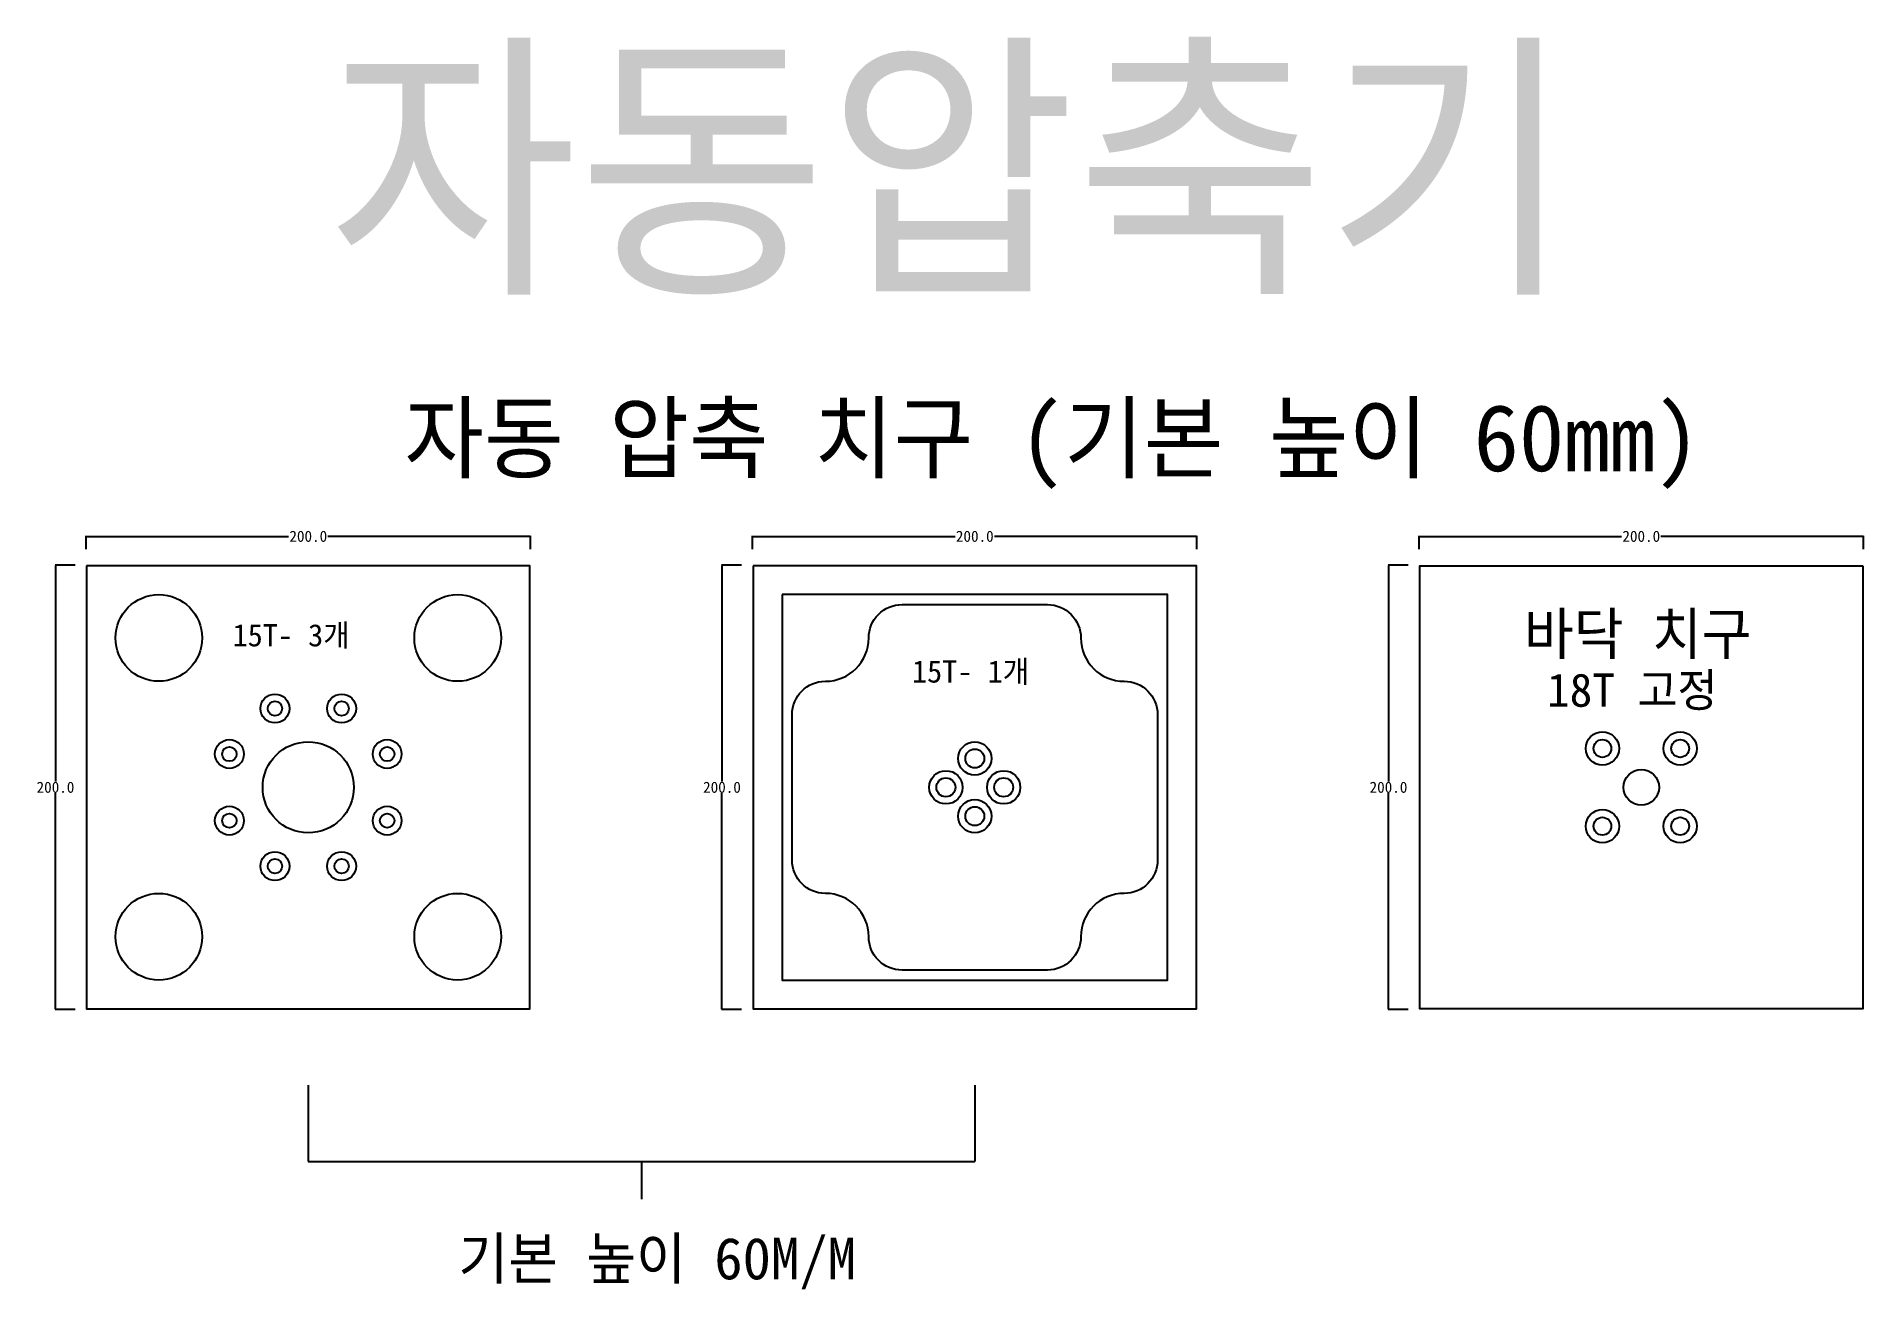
# Model space of a CAD drawing. Header units: millimetres. Extents: x 548 to 1371, y 283 to 847.
import ezdxf

# ---------------------------------------------------------------- set-up
doc = ezdxf.new("R2010")
doc.units = ezdxf.units.MM
for name, color, linetype in [('TEXT', 7, 'Continuous'), ('볼트 구멍', 7, 'Continuous'), ('치구', 7, 'Continuous'), ('치수', 7, 'Continuous')]:
    doc.layers.add(name, color=color, linetype=linetype)
doc.dimstyles.get("Standard").update_dxf_attribs({"dimtxt": 7, "dimasz": 0.18, "dimexe": 0.18, "dimexo": 0.0625, "dimgap": 0.09, "dimtad": 0, "dimtih": 1, "dimtoh": 1, "dimdec": 1, "dimzin": 0, "dimdsep": 46, "dimtxsty": 'Standard', "dimcen": 0.09, "dimadec": 0, "dimazin": 0, "dimtfac": 1, "dimtdec": 1, "dimtofl": 0, "dimtmove": 0, "dimatfit": 3, "dimfxl": 0, "dimtolj": 1, "dimtzin": 0, "dimarcsym": 0})

# ---------------------------------------------------------------- blocks, each defined once
blk = doc.blocks.new('*D8')
at = {"layer": 'Defpoints', "color": 0}
for p in [(1070.77, 622.02), (870.77, 616.13), (1070.77, 616.13)]:
    blk.add_point(p, dxfattribs=at)
at = {"layer": '치수', "color": 0, "lineweight": -2}
for p, q in [((870.77, 616.2), (870.77, 622.2)), ((870.95, 622.02), (961.93, 622.02)), ((1070.59, 622.02), (979.61, 622.02)), ((1070.77, 616.2), (1070.77, 622.2))]:
    blk.add_line(p, q, dxfattribs=at)
at = {"layer": '치수', "color": 0}
for points in [[(870.95, 622.05), (870.95, 621.99), (870.77, 622.02)], [(1070.59, 622.05), (1070.59, 621.99), (1070.77, 622.02)]]:
    blk.add_solid(points, dxfattribs=at)
at = {"layer": '치수', "color": 0, "insert": (970.77, 622.02), "char_height": 5, "attachment_point": 5}
blk.add_mtext('\\A1;200.0', dxfattribs=at)
blk = doc.blocks.new('*D9')
at = {"layer": 'Defpoints', "color": 0}
for p in [(865.88, 609.03), (856.98, 409.03), (865.88, 409.03)]:
    blk.add_point(p, dxfattribs=at)
at = {"layer": '치수', "color": 0, "lineweight": -2}
for p, q in [((865.82, 609.03), (856.8, 609.03)), ((856.98, 608.85), (856.98, 511.62)), ((856.98, 409.21), (856.98, 506.44)), ((865.82, 409.03), (856.8, 409.03))]:
    blk.add_line(p, q, dxfattribs=at)
at = {"layer": '치수', "color": 0}
for points in [[(856.95, 608.85), (857.01, 608.85), (856.98, 609.03)], [(856.95, 409.21), (857.01, 409.21), (856.98, 409.03)]]:
    blk.add_solid(points, dxfattribs=at)
at = {"layer": '치수', "color": 0, "insert": (856.98, 509.03), "char_height": 5, "attachment_point": 5}
blk.add_mtext('\\A1;200.0', dxfattribs=at)
blk = doc.blocks.new('*D10')
at = {"layer": 'Defpoints', "color": 0}
for p in [(565.88, 609.03), (556.98, 409.03), (565.88, 409.03)]:
    blk.add_point(p, dxfattribs=at)
at = {"layer": '치수', "color": 0, "lineweight": -2}
for p, q in [((565.82, 609.03), (556.8, 609.03)), ((556.98, 608.85), (556.98, 511.62)), ((556.98, 409.21), (556.98, 506.44)), ((565.82, 409.03), (556.8, 409.03))]:
    blk.add_line(p, q, dxfattribs=at)
at = {"layer": '치수', "color": 0}
for points in [[(556.95, 608.85), (557.01, 608.85), (556.98, 609.03)], [(556.95, 409.21), (557.01, 409.21), (556.98, 409.03)]]:
    blk.add_solid(points, dxfattribs=at)
at = {"layer": '치수', "color": 0, "insert": (556.98, 509.03), "char_height": 5, "attachment_point": 5}
blk.add_mtext('\\A1;200.0', dxfattribs=at)
blk = doc.blocks.new('*D11')
at = {"layer": 'Defpoints', "color": 0}
for p in [(770.77, 622.02), (570.77, 616.13), (770.77, 616.13)]:
    blk.add_point(p, dxfattribs=at)
at = {"layer": '치수', "color": 0, "lineweight": -2}
for p, q in [((570.77, 616.2), (570.77, 622.2)), ((570.95, 622.02), (661.93, 622.02)), ((770.59, 622.02), (679.61, 622.02)), ((770.77, 616.2), (770.77, 622.2))]:
    blk.add_line(p, q, dxfattribs=at)
at = {"layer": '치수', "color": 0}
for points in [[(570.95, 622.05), (570.95, 621.99), (570.77, 622.02)], [(770.59, 622.05), (770.59, 621.99), (770.77, 622.02)]]:
    blk.add_solid(points, dxfattribs=at)
at = {"layer": '치수', "color": 0, "insert": (670.77, 622.02), "char_height": 5, "attachment_point": 5}
blk.add_mtext('\\A1;200.0', dxfattribs=at)
blk = doc.blocks.new('*D12')
at = {"layer": 'Defpoints', "color": 0}
for p in [(1165.88, 609.03), (1156.98, 409.03), (1165.88, 409.03)]:
    blk.add_point(p, dxfattribs=at)
at = {"layer": '치수', "color": 0, "lineweight": -2}
for p, q in [((1165.82, 609.03), (1156.8, 609.03)), ((1156.98, 608.85), (1156.98, 511.62)), ((1156.98, 409.21), (1156.98, 506.44)), ((1165.82, 409.03), (1156.8, 409.03))]:
    blk.add_line(p, q, dxfattribs=at)
at = {"layer": '치수', "color": 0}
for points in [[(1156.95, 608.85), (1157.01, 608.85), (1156.98, 609.03)], [(1156.95, 409.21), (1157.01, 409.21), (1156.98, 409.03)]]:
    blk.add_solid(points, dxfattribs=at)
at = {"layer": '치수', "color": 0, "insert": (1156.98, 509.03), "char_height": 5, "attachment_point": 5}
blk.add_mtext('\\A1;200.0', dxfattribs=at)
blk = doc.blocks.new('*D13')
at = {"layer": 'Defpoints', "color": 0}
for p in [(1370.77, 622.02), (1170.77, 616.13), (1370.77, 616.13)]:
    blk.add_point(p, dxfattribs=at)
at = {"layer": '치수', "color": 0, "lineweight": -2}
for p, q in [((1170.77, 616.2), (1170.77, 622.2)), ((1170.95, 622.02), (1261.93, 622.02)), ((1370.59, 622.02), (1279.61, 622.02)), ((1370.77, 616.2), (1370.77, 622.2))]:
    blk.add_line(p, q, dxfattribs=at)
at = {"layer": '치수', "color": 0}
for points in [[(1170.95, 622.05), (1170.95, 621.99), (1170.77, 622.02)], [(1370.59, 622.05), (1370.59, 621.99), (1370.77, 622.02)]]:
    blk.add_solid(points, dxfattribs=at)
at = {"layer": '치수', "color": 0, "insert": (1270.77, 622.02), "char_height": 5, "attachment_point": 5}
blk.add_mtext('\\A1;200.0', dxfattribs=at)

msp = doc.modelspace()

# ---------------------------------------------------------------- linework, layer by layer
at = {"layer": 'TEXT', "color": 0}
for p, q in [((670.77, 374.92), (670.77, 340.56)), ((970.77, 374.92), (970.77, 340.56)), ((670.77, 340.56), (970.77, 340.56)), ((820.77, 340.56), (820.77, 323.65))]:
    msp.add_line(p, q, dxfattribs=at)
at = {"layer": '볼트 구멍', "color": 6}
for centre, radius in [((655.77, 544.53), 6.5), ((685.77, 544.53), 6.5), ((635.27, 524.03), 6.5), ((706.27, 524.03), 6.5), ((970.77, 522.03), 7.5), ((1253.27, 526.53), 7.5), ((1288.27, 526.53), 7.5), ((957.77, 509.03), 7.5), ((983.77, 509.03), 7.5), ((970.77, 496.03), 7.5), ((635.27, 494.03), 6.5), ((706.27, 494.03), 6.5), ((1253.27, 491.53), 7.5), ((1288.27, 491.53), 7.5), ((655.77, 473.53), 6.5), ((685.77, 473.53), 6.5)]:
    msp.add_circle(centre, radius, dxfattribs=at)
at = {"layer": '볼트 구멍', "color": 3}
for centre, radius in [((655.77, 544.53), 3.25), ((685.77, 544.53), 3.25), ((635.27, 524.03), 3.25), ((670.77, 509.03), 20.5), ((706.27, 524.03), 3.25), ((1253.27, 526.53), 4), ((1288.27, 526.53), 4), ((970.77, 522.03), 4.25), ((957.77, 509.03), 4.25), ((983.77, 509.03), 4.25), ((1270.77, 509.03), 8), ((635.27, 494.03), 3.25), ((706.27, 494.03), 3.25), ((970.77, 496.03), 4.25), ((1253.27, 491.53), 4), ((1288.27, 491.53), 4), ((655.77, 473.53), 3.25), ((685.77, 473.53), 3.25)]:
    msp.add_circle(centre, radius, dxfattribs=at)
at = {"layer": '치구'}
for points in [[(571.02, 608.78), (571.02, 409.28), (770.52, 409.28), (770.52, 608.78)], [(871.02, 608.78), (871.02, 409.28), (1070.52, 409.28), (1070.52, 608.78)], [(1370.52, 608.78), (1370.52, 409.28), (1171.02, 409.28), (1171.02, 608.78)], [(884.02, 595.78), (884.02, 422.28), (1057.52, 422.28), (1057.52, 595.78)]]:
    msp.add_lwpolyline(points, close=True, dxfattribs=at)
msp.add_lwpolyline([(938.02, 591.28), (1003.52, 591.28, -0.414214), (1018.52, 576.28, 0.414213), (1038.02, 556.78, -0.414213), (1053.02, 541.78), (1053.02, 476.28, -0.414213), (1038.02, 461.28, 0.414213), (1018.52, 441.78, -0.414214), (1003.52, 426.78), (938.02, 426.78, -0.414214), (923.02, 441.78, 0.414213), (903.52, 461.28, -0.414213), (888.52, 476.28), (888.52, 541.78, -0.414213), (903.52, 556.78, 0.414213), (923.02, 576.28, -0.414214)], format="xyb", close=True, dxfattribs=at)
for centre in [(603.52, 576.28), (738.02, 576.28), (603.52, 441.78), (738.02, 441.78)]:
    msp.add_circle(centre, 19.5, dxfattribs=at)

# ---------------------------------------------------------------- texts
at = {"layer": 'TEXT', "linetype": 'Continuous'}
msp.add_text('자동압축기', height=93.75, dxfattribs=at).set_placement((679.86, 740.78))
at = {"layer": 'TEXT', "color": 3}
msp.add_text('자동 압축 치구 (기본 높이 60mm)', height=30, dxfattribs=at).set_placement((714.05, 651.37))
at = {"layer": 'TEXT', "color": 6, "linetype": 'Continuous'}
for s, p in [('바닥 치구', (1217.97, 568.82)), ('기본 높이 60M/M', (738.31, 287.53))]:
    msp.add_text(s, height=18.75, dxfattribs=at).set_placement(p)
at = {"layer": 'TEXT', "color": 6}
for s, height, p in [('15T- 3개', 10, (636.68, 572.5)), ('15T- 1개', 10, (942.5, 556.19)), ('18T 고정', 15, (1228.32, 545.32))]:
    msp.add_text(s, height=height, dxfattribs=at).set_placement(p)

# ---------------------------------------------------------------- dimensions: what is measured, and where the dimension line sits
at = {"layer": '치수', "color": 4}
for base, p1, p2, picture, middle in [((770.77, 622.02), (570.77, 616.13), (770.77, 616.13), '*D11', (670.77, 622.02)), ((1070.77, 622.02), (870.77, 616.13), (1070.77, 616.13), '*D8', (970.77, 622.02)), ((1370.77, 622.02), (1170.77, 616.13), (1370.77, 616.13), '*D13', (1270.77, 622.02))]:
    dim = msp.add_linear_dim(base=base, p1=p1, p2=p2, dimstyle='Standard', override={"dimtxt": 5}, dxfattribs=at)
    dim.commit()
    dim.dimension.update_dxf_attribs({"geometry": picture, "text_midpoint": middle})
for base, p1, p2, picture, middle in [((556.98, 409.03), (565.88, 609.03), (565.88, 409.03), '*D10', (556.98, 509.03)), ((856.98, 409.03), (865.88, 609.03), (865.88, 409.03), '*D9', (856.98, 509.03)), ((1156.98, 409.03), (1165.88, 609.03), (1165.88, 409.03), '*D12', (1156.98, 509.03))]:
    dim = msp.add_linear_dim(base=base, p1=p1, p2=p2, angle=90, dimstyle='Standard', override={"dimtxt": 5}, dxfattribs=at)
    dim.commit()
    dim.dimension.update_dxf_attribs({"geometry": picture, "text_midpoint": middle})

doc.saveas('drawing.dxf')
